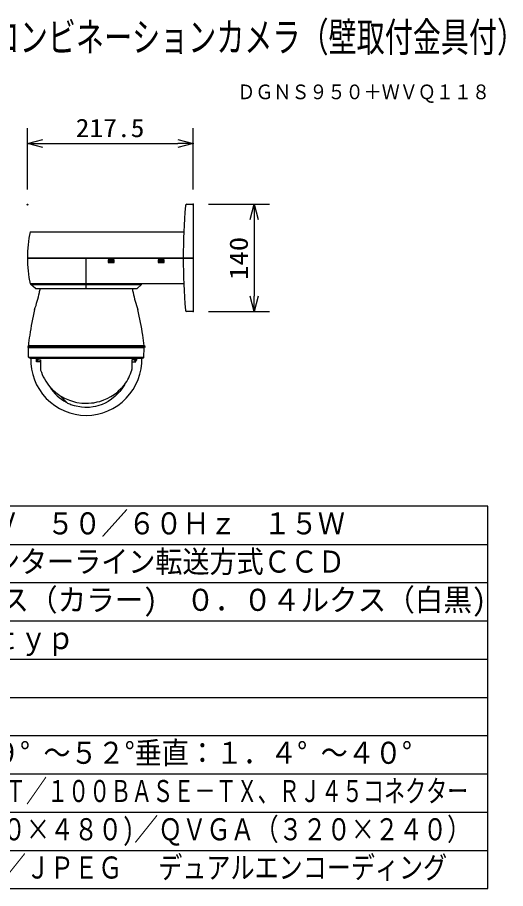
# Model space of a CAD drawing. Units: millimetres, scale not verified. Extents: x -63 to 65, y -57 to 57.
# Drawn here: x 0.7 to 64.6, y -56.5 to 57.4 of the extents above; entities that cross this region are included whole.
import ezdxf
from ezdxf.enums import TextEntityAlignment as Align

# ---------------------------------------------------------------- set-up
doc = ezdxf.new("R2010")
doc.units = ezdxf.units.MM
doc.header["$LTSCALE"] = 0.190236
doc.header["$PDMODE"] = 32
doc.header["$PDSIZE"] = 0.0951
for name, color, linetype in [('0-0_MOJI1', 2, 'Continuous'), ('0-1_TOUROKU', 1, 'Continuous'), ('0-2_GAIKEI', 1, 'Continuous'), ('0-3_WAKU', 3, 'Continuous'), ('0-4_Defpoints', 7, 'Continuous')]:
    doc.layers.add(name, color=color, linetype=linetype)
doc.styles.add('ＭＳ ゴシック', font='')
doc.styles.get('ＭＳ ゴシック').set_extended_font_data('MS Gothic')

# ---------------------------------------------------------------- blocks, each defined once
blk = doc.blocks.new('_OPEN30')
at = {"layer": '0-4_Defpoints'}
blk.add_line((0, 0), (-1, 0), dxfattribs=at)
blk.add_lwpolyline([(-1, 0.26795), (0, 0), (-1, -0.26795)], dxfattribs=at)

msp = doc.modelspace()

# ---------------------------------------------------------------- linework, layer by layer
at = {"layer": '0-2_GAIKEI', "color": 7}
for p, q in [((23.7184, 32.976), (23.7184, 18.9429)), ((2.3859, 29.376), (22.4994, 29.376)), ((2.0506, 25.9034), (2.0506, 25.9033)), ((22.4983, 22.5709), (2.3859, 22.5709)), ((2.4971, 22.4717), (2.4971, 22.5709)), ((3.092, 21.976), (2.4971, 22.4717)), ((16.977, 22.5183), (16.977, 22.5709)), ((16.977, 22.4717), (16.977, 22.5709)), ((23.7184, 18.9429), (22.9102, 18.9429)), ((2.1275, 14.4883), (2.0759, 14.3385)), ((2.0759, 14.3385), (2.1253, 14.1895)), ((17.3492, 14.4871), (2.1252, 14.4871)), ((17.3492, 14.1895), (2.1252, 14.1895)), ((2.1984, 12.9747), (2.17, 14.1895)), ((17.276, 12.9747), (17.3045, 14.1895)), ((17.2639, 12.9342), (2.2414, 12.9342)), ((2.4558, 12.8254), (2.2506, 12.9015)), ((16.9954, 12.8208), (2.4791, 12.8208)), ((2.4799, 12.8208), (2.48, 12.8208)), ((2.529, 12.8208), (2.5291, 12.8208)), ((17.0187, 12.8254), (17.2239, 12.9015))]:
    msp.add_line(p, q, dxfattribs=at)
at = {"layer": '0-2_GAIKEI'}
for p, q in [((2.0508, 25.9827), (23.7184, 25.9827)), ((23.7184, 25.9033), (2.0508, 25.9033)), ((9.7371, 21.976), (9.7371, 25.9033)), ((22.4291, 25.9034), (22.4291, 25.9033)), ((22.5384, 25.9827), (22.5384, 25.9033)), ((2.4971, 22.4718), (16.977, 22.4718)), ((2.0757, 14.3385), (17.3985, 14.3385)), ((3.1665, 12.8208), (3.1665, 12.6033)), ((3.3372, 12.8208), (3.3372, 12.6033)), ((3.4135, 12.6522), (3.7533, 12.6522)), ((3.7533, 12.6522), (3.7533, 11.3663)), ((15.7211, 12.6522), (15.7211, 11.3663)), ((16.061, 12.6522), (15.7211, 12.6522)), ((16.061, 12.8208), (16.061, 12.5533)), ((16.061, 12.5533), (16.258, 12.5533)), ((16.1373, 12.8208), (16.1373, 12.6033)), ((16.2336, 12.3549), (16.2336, 12.5533)), ((16.308, 12.8208), (16.308, 12.6033)), ((15.7211, 12.3549), (16.2336, 12.3549)), ((13.7348, 8.06), (13.5565, 8.2381))]:
    msp.add_line(p, q, dxfattribs=at)
at = {"layer": '0-2_GAIKEI', "color": 7}
for points in [[(22.9102, 32.976), (23.7184, 32.976), (23.7184, 25.9827)], [(2.0506, 25.9827), (2.0506, 25.9826), (2.0506, 25.9821), (2.0506, 25.9814), (2.0506, 25.9805), (2.0506, 25.9793), (2.0506, 25.9779), (2.0506, 25.9763), (2.0506, 25.9744), (2.0506, 25.9725), (2.0506, 25.9703), (2.0506, 25.968), (2.0506, 25.9656), (2.0506, 25.963), (2.0506, 25.9603), (2.0506, 25.9576), (2.0506, 25.9548), (2.0506, 25.9519), (2.0506, 25.9489), (2.0506, 25.946), (2.0506, 25.943), (2.0506, 25.94), (2.0506, 25.9371), (2.0506, 25.9341), (2.0506, 25.9312), (2.0506, 25.9284), (2.0506, 25.9257), (2.0506, 25.923), (2.0506, 25.9204), (2.0506, 25.918), (2.0506, 25.9157), (2.0506, 25.9135), (2.0506, 25.9116), (2.0506, 25.9097), (2.0506, 25.9081), (2.0506, 25.9067), (2.0506, 25.9055), (2.0506, 25.9046), (2.0506, 25.9039), (2.0506, 25.9034)], [(3.092, 21.976), (16.3821, 21.976), (16.977, 22.4717)], [(17.347, 14.4883), (17.3985, 14.3385), (17.3492, 14.1895)], [(2.4558, 12.8254), (2.4558, 12.8254), (2.456, 12.8253), (2.4562, 12.8253), (2.4565, 12.8253), (2.4568, 12.8252), (2.4573, 12.8251), (2.4578, 12.825), (2.4583, 12.8249), (2.4589, 12.8248), (2.4596, 12.8247), (2.4603, 12.8245), (2.461, 12.8244), (2.4618, 12.8243), (2.4626, 12.8241), (2.4634, 12.8239), (2.4643, 12.8238), (2.4652, 12.8236), (2.4661, 12.8234), (2.467, 12.8233), (2.4679, 12.8231), (2.4688, 12.8229), (2.4697, 12.8228), (2.4706, 12.8226), (2.4714, 12.8224), (2.4723, 12.8223), (2.4731, 12.8221), (2.474, 12.822), (2.4747, 12.8218), (2.4755, 12.8217), (2.4762, 12.8215), (2.4768, 12.8214), (2.4774, 12.8213), (2.478, 12.8212), (2.4785, 12.8211), (2.4789, 12.821), (2.4793, 12.821), (2.4796, 12.8209), (2.4798, 12.8209), (2.4799, 12.8208)], [(2.48, 12.8208), (2.48, 12.8208), (2.4803, 12.8208), (2.4807, 12.8208), (2.4813, 12.8208), (2.4821, 12.8208), (2.4829, 12.8208), (2.4839, 12.8208), (2.4851, 12.8208), (2.4863, 12.8208), (2.4876, 12.8208), (2.4891, 12.8208), (2.4906, 12.8208), (2.4922, 12.8208), (2.4938, 12.8208), (2.4955, 12.8208), (2.4973, 12.8208), (2.499, 12.8208), (2.5009, 12.8208), (2.5027, 12.8208), (2.5045, 12.8208), (2.5064, 12.8208), (2.5082, 12.8208), (2.51, 12.8208), (2.5118, 12.8208), (2.5136, 12.8208), (2.5153, 12.8208), (2.5169, 12.8208), (2.5185, 12.8208), (2.52, 12.8208), (2.5214, 12.8208), (2.5228, 12.8208), (2.524, 12.8208), (2.5251, 12.8208), (2.5261, 12.8208), (2.527, 12.8208), (2.5278, 12.8208), (2.5283, 12.8208), (2.5288, 12.8208), (2.529, 12.8208)], [(16.9457, 12.8208), (16.9454, 12.8208), (16.9453, 12.8208)], [(16.9946, 12.8208), (16.9945, 12.8208), (16.9944, 12.8208), (16.9942, 12.8208), (16.9937, 12.8208), (16.9931, 12.8208), (16.9924, 12.8208), (16.9915, 12.8208), (16.9905, 12.8208), (16.9894, 12.8208), (16.9882, 12.8208), (16.9868, 12.8208), (16.9854, 12.8208), (16.9839, 12.8208), (16.9823, 12.8208), (16.9807, 12.8208), (16.979, 12.8208), (16.9772, 12.8208), (16.9754, 12.8208), (16.9736, 12.8208), (16.9718, 12.8208), (16.9699, 12.8208), (16.9681, 12.8208), (16.9663, 12.8208), (16.9644, 12.8208), (16.9627, 12.8208), (16.9609, 12.8208), (16.9592, 12.8208), (16.9576, 12.8208), (16.956, 12.8208), (16.9545, 12.8208), (16.953, 12.8208), (16.9517, 12.8208), (16.9505, 12.8208), (16.9493, 12.8208), (16.9483, 12.8208), (16.9475, 12.8208), (16.9467, 12.8208), (16.9461, 12.8208), (16.9457, 12.8208)], [(17.0187, 12.8254), (17.0186, 12.8254), (17.0185, 12.8253), (17.0183, 12.8253), (17.018, 12.8253), (17.0176, 12.8252), (17.0172, 12.8251), (17.0167, 12.825), (17.0162, 12.8249), (17.0156, 12.8248), (17.0149, 12.8247), (17.0142, 12.8245), (17.0135, 12.8244), (17.0127, 12.8243), (17.0119, 12.8241), (17.011, 12.8239), (17.0102, 12.8238), (17.0093, 12.8236), (17.0084, 12.8234), (17.0075, 12.8233), (17.0066, 12.8231), (17.0057, 12.8229), (17.0048, 12.8228), (17.0039, 12.8226), (17.003, 12.8224), (17.0022, 12.8223), (17.0013, 12.8221), (17.0005, 12.822), (16.9997, 12.8218), (16.999, 12.8217), (16.9983, 12.8215), (16.9976, 12.8214), (16.997, 12.8213), (16.9965, 12.8212), (16.996, 12.8211), (16.9956, 12.821), (16.9952, 12.821), (16.9949, 12.8209), (16.9947, 12.8209), (16.9946, 12.8208)]]:
    msp.add_lwpolyline(points, dxfattribs=at)
at = {"layer": '0-2_GAIKEI'}
for points in [[(12.6132, 25.6552), (13.4069, 25.6552), (13.4069, 25.7048), (12.6132, 25.7048)], [(12.6132, 25.5562), (13.4069, 25.5562), (13.4069, 25.6057), (12.6132, 25.6057)], [(12.6132, 25.4571), (13.4069, 25.4571), (13.4069, 25.5066), (12.6132, 25.5066)], [(12.6132, 25.3578), (13.4069, 25.3578), (13.4069, 25.4073), (12.6132, 25.4073)], [(19.1594, 25.6552), (19.9523, 25.6552), (19.9523, 25.7048), (19.1594, 25.7048)], [(19.1594, 25.5562), (19.9523, 25.5562), (19.9523, 25.6057), (19.1594, 25.6057)], [(19.1594, 25.4571), (19.9523, 25.4571), (19.9523, 25.5066), (19.1594, 25.5066)], [(19.1594, 25.3578), (19.9523, 25.3578), (19.9523, 25.4073), (19.1594, 25.4073)]]:
    msp.add_lwpolyline(points, close=True, dxfattribs=at)
for points in [[(22.4291, 25.9827), (22.4291, 25.9826), (22.4291, 25.9821), (22.4291, 25.9814), (22.4291, 25.9805), (22.4291, 25.9793), (22.4291, 25.9779), (22.4291, 25.9763), (22.4291, 25.9744), (22.4291, 25.9725), (22.4291, 25.9703), (22.4291, 25.968), (22.4291, 25.9656), (22.4291, 25.963), (22.4291, 25.9603), (22.4291, 25.9576), (22.4291, 25.9548), (22.4291, 25.9519), (22.4291, 25.9489), (22.4291, 25.946), (22.4291, 25.943), (22.4291, 25.94), (22.4291, 25.9371), (22.4291, 25.9341), (22.4291, 25.9312), (22.4291, 25.9284), (22.4291, 25.9257), (22.4291, 25.923), (22.4291, 25.9204), (22.4291, 25.918), (22.4291, 25.9157), (22.4291, 25.9135), (22.4291, 25.9116), (22.4291, 25.9097), (22.4291, 25.9081), (22.4291, 25.9067), (22.4291, 25.9055), (22.4291, 25.9046), (22.4291, 25.9039), (22.4291, 25.9034)], [(3.4135, 12.8208), (3.4135, 12.5533), (3.2165, 12.5533)], [(3.7533, 12.3549), (3.2409, 12.3549), (3.2409, 12.5533)], [(14.7239, 9.355), (14.5792, 9.1134), (14.3849, 8.8251), (14.1277, 8.491), (13.8906, 8.2211), (13.5318, 7.8669), (13.0487, 7.4755), (12.6234, 7.1964), (12.2282, 6.9826), (11.8174, 6.8008), (11.2632, 6.6137), (10.9305, 6.5314), (10.6352, 6.4759), (10.158, 6.4199), (9.5375, 6.4076), (9.1327, 6.4364), (8.2028, 6.6164), (7.7289, 6.7729), (7.5715, 6.8354), (7.3306, 6.9439), (6.3, 7.9745), (6.4104, 7.8972), (6.5908, 7.7901), (6.8825, 7.634), (7.132, 7.5156), (7.529, 7.3532), (7.8136, 7.2557), (8.3391, 7.1135), (8.5278, 7.0741), (9.1422, 6.9862), (9.585, 6.9603), (10.0501, 6.9663), (10.4336, 6.9968), (10.7161, 7.0341), (11.1895, 7.1258), (11.5042, 7.2082), (12.0405, 7.3892), (12.4738, 7.5763), (12.9648, 7.8374), (13.3801, 8.1051)], [(13.3801, 8.1051), (13.8513, 8.47), (14.0643, 8.6604), (14.2745, 8.8669), (14.4683, 9.0756), (14.7239, 9.355)]]:
    msp.add_lwpolyline(points, dxfattribs=at)
at = {"layer": '0-2_GAIKEI', "color": 7}
for centre, radius, start, end in [((105.388, 25.9595), 82.959, 175.27544, 184.72462), ((22.9102, 32.776), 0.2, 90, 175.27544), ((19.4815, 25.9735), 17.4309, 168.74359, 191.25641), ((-3.8983, 23.0431), 7.6803, 347.86375, 352.01291), ((23.3727, 23.0431), 7.6803, 187.98709, 192.13625), ((-13.859, 25.1732), 17.8663, 340.45547, 347.90133), ((33.3335, 25.1732), 17.8663, 192.09867, 199.54453), ((40.6577, 10.3463), 38.7052, 166.78251, 171.81651), ((-21.1832, 10.3463), 38.7052, 8.18349, 13.21749), ((22.9102, 19.1429), 0.2, 184.72462, 270), ((10.1306, 14.1882), 7.9605, 167.90857, 177.84846), ((9.3439, 14.1882), 7.9605, 2.15154, 12.09143), ((2.2784, 12.9765), 0.08, 181.34081, 249.64217), ((9.7563, 12.6664), 7.2905, 178.19836, 269.85014), ((9.7182, 12.6664), 7.2905, 270.14986, 2.10461), ((17.1961, 12.9765), 0.08, 290.35783, 358.65919)]:
    msp.add_arc(centre, radius, start, end, dxfattribs=at)
at = {"layer": '0-2_GAIKEI'}
for centre, radius, start, end in [((3.2165, 12.6033), 0.05, 180, 270), ((3.3872, 12.6033), 0.05, 180, 270), ((16.0873, 12.6033), 0.05, 270, 0), ((16.258, 12.6033), 0.05, 270, 0), ((3.9533, 11.3663), 0.2, 180, 197.70228), ((9.9411, 13.2775), 6.4854, 197.70228, 220.26532), ((9.4353, 13.2585), 6.5732, 323.5695, 342.71581), ((15.5211, 11.3663), 0.2, 342.29772, 360), ((9.8732, 13.5041), 6.5836, 222.15202, 237.12937), ((9.5971, 11.9177), 5.4058, 211.59152, 242.84739)]:
    msp.add_arc(centre, radius, start, end, dxfattribs=at)
at = {"layer": '0-3_WAKU'}
for p, q in [((2.0506, 34.9265), (2.0506, 42.9266)), ((23.7184, 34.9265), (23.7184, 42.9266)), ((4.0506, 40.9266), (21.7184, 40.9266)), ((25.7184, 32.976), (33.7184, 32.976)), ((31.7184, 30.976), (31.7184, 20.9429)), ((25.7184, 18.9429), (33.7184, 18.9429))]:
    msp.add_line(p, q, dxfattribs=at)
at = {"layer": '0-3_WAKU', "color": 4}
for p, q in [((62.3001, -6.5), (-62.7001, -6.5)), ((62.3001, -56.5001), (62.3001, -6.5)), ((-62.7001, -56.5001), (62.3001, -56.5001))]:
    msp.add_line(p, q, dxfattribs=at)
at = {"layer": '0-3_WAKU', "color": 1}
for p, q in [((-62.7001, -11.5), (62.3001, -11.5)), ((-62.7001, -16.5), (62.3001, -16.5)), ((-62.7001, -21.5), (62.3001, -21.5)), ((-62.7001, -26.5), (62.3001, -26.5)), ((-62.7001, -31.5001), (62.3001, -31.5001)), ((-62.7001, -36.5001), (62.3001, -36.5001)), ((-62.7001, -41.5001), (62.3001, -41.5001)), ((-62.7001, -46.5001), (62.3001, -46.5001)), ((-62.7001, -51.5001), (62.3001, -51.5001))]:
    msp.add_line(p, q, dxfattribs=at)
at = {"layer": '0-4_Defpoints'}
for p in [(23.7184, 40.9266), (2.0506, 32.9265), (23.7184, 32.976), (23.7184, 32.9265), (23.7184, 18.9429), (31.7184, 18.9429)]:
    msp.add_point(p, dxfattribs=at)

# ---------------------------------------------------------------- block references
at = {"layer": '0-3_WAKU', "xscale": 2, "yscale": 2}
for p, rotation in [((2.0506, 40.9266), 180), ((31.7184, 32.976), 90), ((31.7184, 18.9429), 270)]:
    msp.add_blockref('_OPEN30', p, dxfattribs=dict(at, rotation=rotation))
msp.add_blockref('_OPEN30', (23.7184, 40.9266), dxfattribs=at)

# ---------------------------------------------------------------- texts
at = {"layer": '0-0_MOJI1', "style": 'ＭＳ ゴシック'}
for s, height, width, p in [('ドーム型プリセットコンビネーションカメラ（壁取付金具付）', 3.848, 0.7, (-35.7001, 51.7599)), ('ＡＣ１００Ｖ\u3000５０／６０Ｈｚ\u3000１５Ｗ', 2.887, 0.9, (-20.2, -11.0551)), ('１／４型インターライン転送方式ＣＣＤ', 2.887, 0.9, (-20.2, -16.0551)), ('０．５ルクス（カラー)\u3000０．０４ルクス（白黒)', 2.887, 0.95, (-20.2, -21.0552)), ('５２ｄＢ／ｔｙｐ', 2.887, 0.9, (-20.2, -26.0552)), ('水平：１．９° ～５２°垂直：１．４° ～４０°', 2.887, 0.9, (-20.2, -41.0552)), ('１０ＢＡＳＥ－Ｔ／１００ＢＡＳＥ－ＴＸ、ＲＪ４５コネクター', 2.887, 0.7, (-20.2, -46.0552)), ('ＶＧＡ（６４０×４８０)／ＱＶＧＡ（３２０×２４０）', 2.887, 0.8, (-20.2, -51.0552)), ('ＭＰＥＧ－４／ＪＰＥＧ   デュアルエンコーディング', 2.887, 0.8, (-20.2, -56.0552))]:
    msp.add_text(s, height=height, dxfattribs=dict(at, width=width)).set_placement(p, align=Align.BOTTOM_LEFT)
at = {"layer": '0-1_TOUROKU', "style": 'ＭＳ ゴシック', "width": 0.9}
msp.add_text('ＤＧＮＳ９５０＋ＷＶＱ１１８', height=1.925, dxfattribs=at).set_placement((29.5, 46.13), align=Align.BOTTOM_LEFT)
at = {"layer": '0-3_WAKU', "style": 'ＭＳ ゴシック', "width": 1.1}
msp.add_text('217.5', height=2.406, dxfattribs=at).set_placement((8.3569, 41.0361), align=Align.BOTTOM_LEFT)
at = {"layer": '0-3_WAKU', "style": 'ＭＳ ゴシック', "width": 1.15}
msp.add_text('140', height=2.406, rotation=90, dxfattribs=at).set_placement((31.6088, 23.0723), align=Align.BOTTOM_LEFT)

doc.saveas('drawing.dxf')
